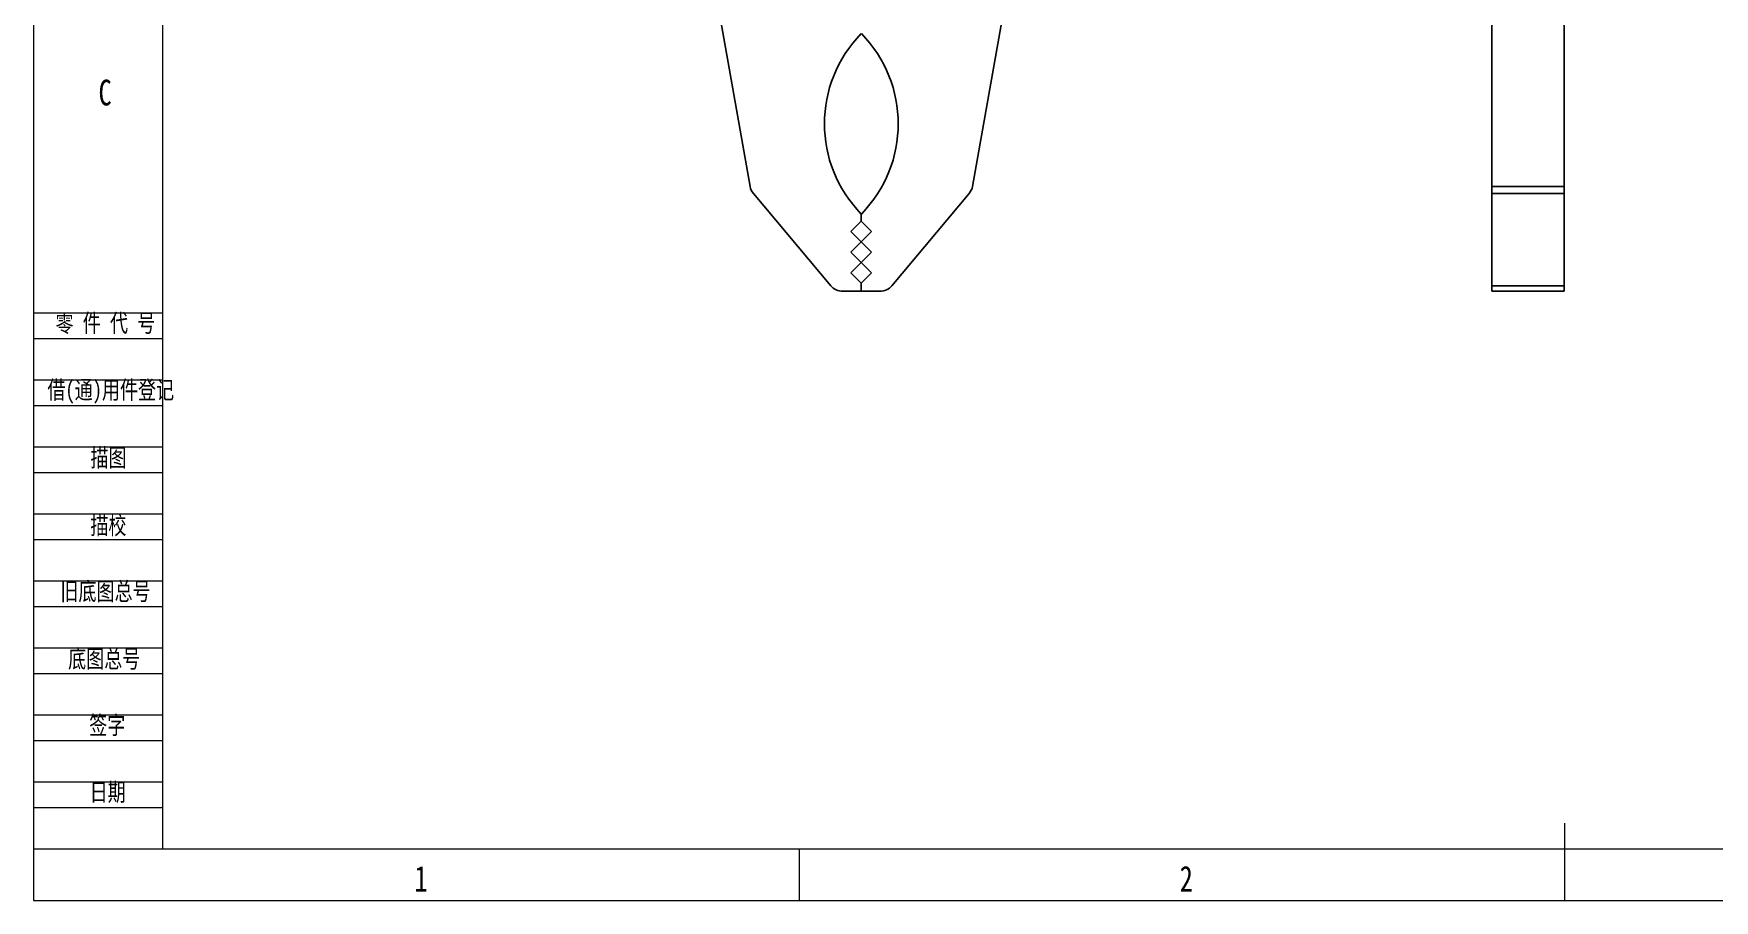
# Model space of a CAD drawing. Header units: millimetres. Extents: x 0 to 297, y 0 to 210.
# Drawn here: x 0 to 163, y 0 to 84.1 of the extents above; entities that cross this region are included whole.
import ezdxf

# ---------------------------------------------------------------- set-up
doc = ezdxf.new("R2010")
doc.units = ezdxf.units.MM
doc.header["$LTSCALE"] = 0.5
doc.layers.add('06', color=5, linetype='Continuous')
doc.layers.add('12', color=3, linetype='Continuous')
doc.styles.add('SLDTEXTSTYLE0', font='HYSWLONGFANGSONG.TTF')
doc.styles.add('SLDTEXTSTYLE1', font='HYSWLONGFANGSONG.TTF', dxfattribs={"bigfont": 'bigfont'})

msp = doc.modelspace()

# ---------------------------------------------------------------- linework, layer by layer
for p, q in [((69.49, 69.25), (63.46, 103.37)), ((91.06, 69.25), (97.09, 103.37)), ((141.44, 69.25), (141.44, 103.37)), ((148.44, 69.25), (148.44, 103.37)), ((77.33, 59.6), (69.82, 68.55)), ((83.22, 59.6), (90.73, 68.55)), ((141.44, 69.25), (148.44, 69.25)), ((141.44, 68.55), (141.44, 69.25)), ((148.44, 68.55), (141.44, 68.55)), ((141.44, 59.6), (141.44, 68.55)), ((148.44, 69.25), (148.44, 68.55)), ((148.44, 59.6), (148.44, 68.55)), ((80.27, 65.87), (79.27, 64.87)), ((80.27, 66.57), (80.27, 65.87)), ((80.27, 65.87), (81.27, 64.87)), ((79.27, 64.87), (80.27, 63.87)), ((80.27, 63.87), (79.27, 62.87)), ((81.27, 64.87), (80.27, 63.87)), ((80.27, 63.87), (81.27, 62.87)), ((79.27, 62.87), (80.27, 61.87)), ((81.27, 62.87), (80.27, 61.87)), ((80.27, 61.87), (79.27, 60.87)), ((79.27, 60.87), (80.27, 59.87)), ((80.27, 61.87), (81.27, 60.87)), ((81.27, 60.87), (80.27, 59.87)), ((80.27, 59.07), (78.47, 59.07)), ((80.27, 59.87), (80.27, 59.07)), ((80.27, 59.07), (82.08, 59.07)), ((141.44, 59.6), (148.44, 59.6)), ((141.44, 59.07), (141.44, 59.6)), ((148.44, 59.07), (141.44, 59.07)), ((148.44, 59.6), (148.44, 59.07))]:
    msp.add_line(p, q)
for centre, radius, start, end in [((89.2, 75.32), 12.5, 135.573, 224.427), ((71.35, 75.32), 12.5, 315.573, 44.427), ((70.96, 69.51), 1.5, 190.0189, 220), ((89.58, 69.51), 1.5, 320, 349.9811), ((78.47, 60.57), 1.5, 220, 270), ((82.08, 60.57), 1.5, 270, 320)]:
    msp.add_arc(centre, radius, start, end)
at = {"layer": '06', "color": 5, "linetype": 'Continuous', "lineweight": 0, "true_color": 0x0000ff}
for p, q in [((0, 210), (0, 0)), ((12.5, 205), (12.5, 5.02)), ((0, 57), (12.5, 57)), ((0, 54.5), (12.5, 54.5)), ((0, 50.5), (12.5, 50.5)), ((0, 48), (12.5, 48)), ((0, 44), (12.5, 44)), ((0, 41.5), (12.5, 41.5)), ((0, 37.5), (12.5, 37.5)), ((0, 35), (12.5, 35)), ((0, 31), (12.5, 31)), ((0, 28.5), (12.5, 28.5)), ((0, 24.5), (12.5, 24.5)), ((0, 22), (12.5, 22)), ((0, 18), (12.5, 18)), ((0, 15.5), (12.5, 15.5)), ((0, 11.5), (12.5, 11.5)), ((0, 9), (12.5, 9)), ((148.5, 5), (148.5, 7.5)), ((0, 5), (292, 5)), ((74.25, 5), (74.25, 0)), ((148.5, 0), (148.5, 5)), ((0, 0), (297, 0))]:
    msp.add_line(p, q, dxfattribs=at)

# ---------------------------------------------------------------- texts
at = {"layer": '12'}
for s, insert, char_height, attachment_point, style in [('C', (6.93, 79.6), 2.5, 2, 'SLDTEXTSTYLE0'), ('\\M+197EB \\M+18C8F \\M+191E3 \\M+18D86', (2.12, 56.88), 1.75, 1, 'SLDTEXTSTYLE1'), ('\\M+18ED8(\\M+192CA)\\M+19770\\M+18C8F\\M+1936F记', (1.34, 50.39), 1.75, 1, 'SLDTEXTSTYLE1'), ('\\M+19560图', (7.27, 43.81), 1.75, 2, 'SLDTEXTSTYLE1'), ('\\M+19560\\M+18D5A', (7.25, 37.26), 1.75, 2, 'SLDTEXTSTYLE1'), ('\\M+18B8C\\M+192EA图总\\M+18D86', (2.6, 30.86), 1.75, 1, 'SLDTEXTSTYLE1'), ('\\M+192EA图总\\M+18D86', (3.35, 24.31), 1.75, 1, 'SLDTEXTSTYLE1'), ('  签\\M+18E9A', (6.25, 17.87), 1.75, 2, 'SLDTEXTSTYLE1'), ('  \\M+193FA\\M+18AFA', (6.29, 11.39), 1.75, 2, 'SLDTEXTSTYLE1'), ('1', (37.57, 3.35), 2.5, 2, 'SLDTEXTSTYLE0'), ('2', (111.79, 3.35), 2.5, 2, 'SLDTEXTSTYLE0')]:
    msp.add_mtext(s, dxfattribs=dict(at, insert=insert, char_height=char_height, attachment_point=attachment_point, style=style))

doc.saveas('drawing.dxf')
